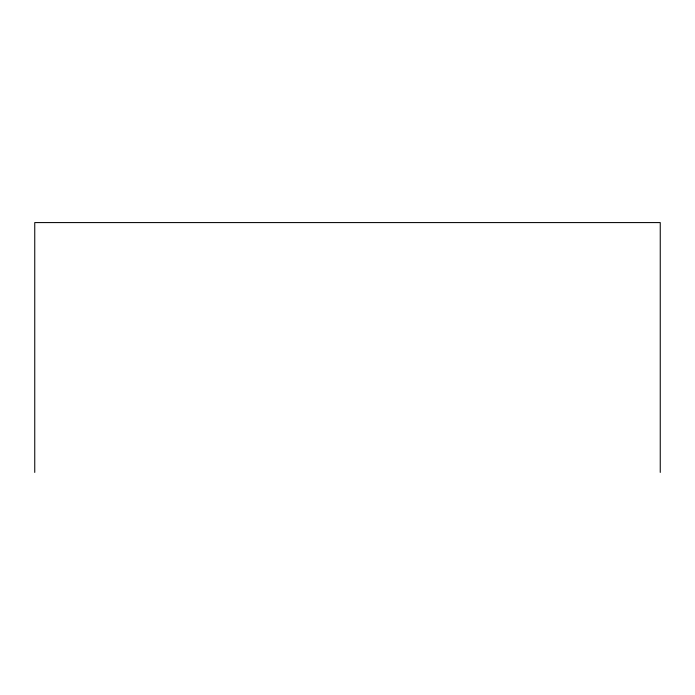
<?xml version="1.0" encoding="UTF-8"?>
<svg xmlns="http://www.w3.org/2000/svg" width="695" height="695" viewBox="0 0 695 695"><rect width="100%" height="100%" fill="white"/><g stroke="black" fill="none" stroke-linecap="round" stroke-linejoin="round"><path stroke-width="1.04" d="M660.25 472.418L660.25 222.582L34.75 222.582L34.75 472.418"/></g></svg>
